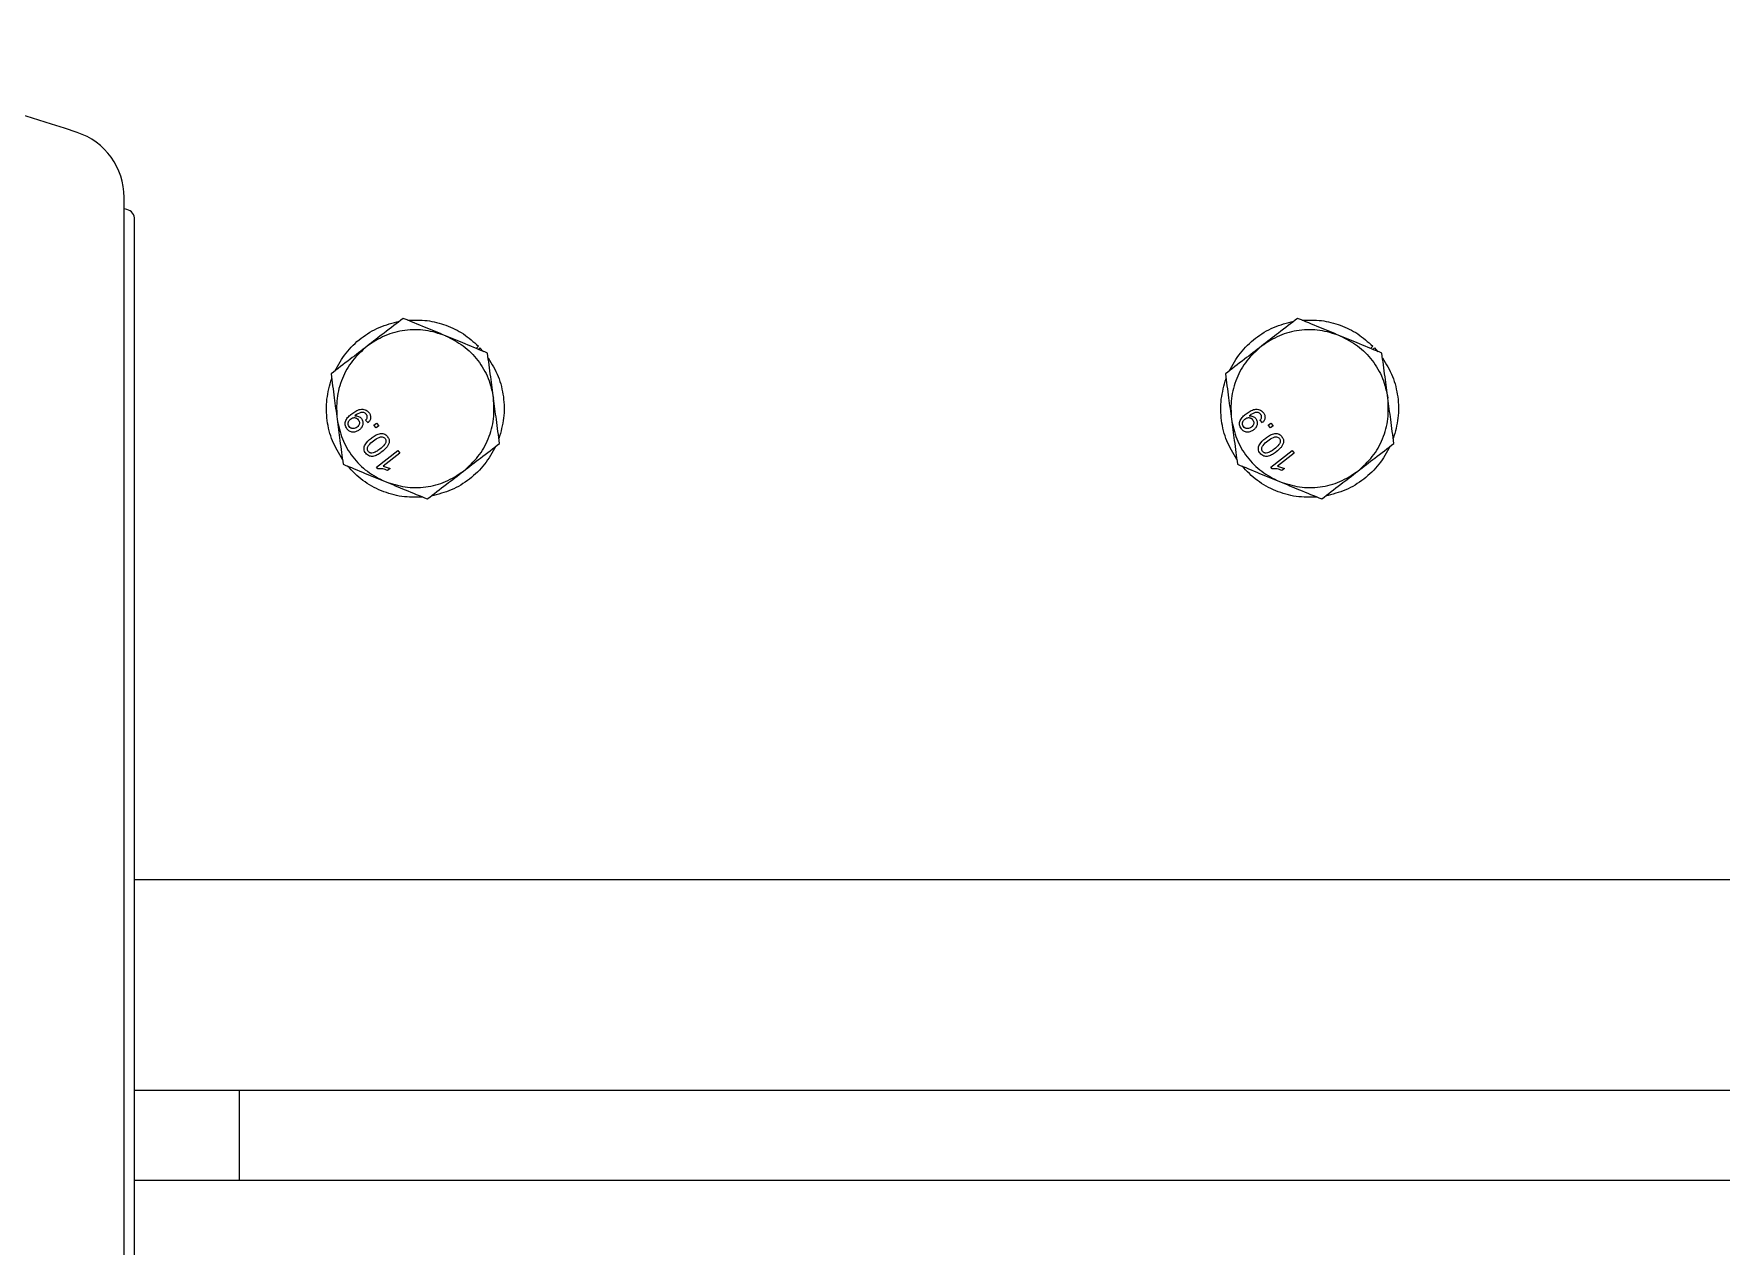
# Model space of a CAD drawing. Header units: millimetres. Extents: x 1293 to 41893, y 1011 to 26911.
# Drawn here: x 24060.2 to 24274, y 6718.1 to 6871.8 of the extents above; entities that cross this region are included whole.
import ezdxf

# ---------------------------------------------------------------- set-up
doc = ezdxf.new("R2010")
doc.units = ezdxf.units.MM
doc.header["$LTSCALE"] = 50
doc.layers.add('MAQUINAS', color=11, linetype='Continuous')

msp = doc.modelspace()

# ---------------------------------------------------------------- linework, layer by layer
at = {"color": 7, "linetype": 'Continuous', "lineweight": 25}
for p, q in [((24071.6141964, 6690.7755362), (24071.6141964, 6851.0273695)), ((24071.9592885, 6849.4995846), (24071.6141964, 6849.5920517)), ((24072.9475298, 6693.5912221), (24072.9475298, 6848.2116835)), ((25245.9106964, 6726.3929069), (24072.9475298, 6726.3929069))]:
    msp.add_line(p, q, dxfattribs=at)
for centre, radius, start, end in [((23965.659824, 6555.285004), 320, 71.790810503, 81.499941536), ((24062.9475298, 6851.0273695), 8.6666667, 0, 71.790810503), ((24071.6141964, 6848.2116835), 1.3333333, 360, 75)]:
    msp.add_arc(centre, radius, start, end, dxfattribs=at)
at = {"layer": 'MAQUINAS', "linetype": 'Continuous', "lineweight": 25}
for p, q in [((24116.511872, 6832.1604924), (24116.2335304, 6831.8753594)), ((24116.7077037, 6831.9575109), (24116.5144219, 6831.7595131)), ((24116.7077037, 6831.9575109), (24117.1562754, 6831.4510831)), ((24229.8452053, 6832.1604924), (24229.5668637, 6831.8753594)), ((24230.0410371, 6831.9575109), (24229.8477553, 6831.7595131)), ((24230.0410371, 6831.9575109), (24230.4896088, 6831.4510831)), ((24100.9084148, 6823.3819099), (24100.8433524, 6823.3292305)), ((24102.5204928, 6822.4594904), (24102.2179071, 6822.7806068)), ((24103.2620729, 6822.1438734), (24103.6099688, 6822.4116695)), ((24103.5298689, 6821.7959775), (24103.2620729, 6822.1438734)), ((24103.8777649, 6822.0637735), (24103.5298689, 6821.7959775)), ((24103.6099688, 6822.4116695), (24103.8777649, 6822.0637735)), ((24214.2417481, 6823.3819099), (24214.1766857, 6823.3292305)), ((24215.8538261, 6822.4594904), (24215.5512405, 6822.7806068)), ((24216.5954062, 6822.1438734), (24216.9433021, 6822.4116695)), ((24216.8632023, 6821.7959775), (24216.5954062, 6822.1438734)), ((24217.2110982, 6822.0637735), (24216.8632023, 6821.7959775)), ((24216.9433021, 6822.4116695), (24217.2110982, 6822.0637735)), ((24103.5743412, 6816.8439007), (24106.2879295, 6818.9327101)), ((24106.5557256, 6818.5848142), (24104.4411706, 6816.9571162)), ((24106.2879295, 6818.9327101), (24106.5557256, 6818.5848142)), ((24216.9076745, 6816.8439007), (24219.6212628, 6818.9327101)), ((24219.8890589, 6818.5848142), (24217.7745039, 6816.9571162)), ((24219.6212628, 6818.9327101), (24219.8890589, 6818.5848142)), ((24103.7467349, 6816.6199427), (24103.5743412, 6816.8439007)), ((24104.4411706, 6816.9571162), (24105.3232838, 6816.638869)), ((24105.3232838, 6816.638869), (24105.0025673, 6816.3919945)), ((24217.0800683, 6816.6199427), (24216.9076745, 6816.8439007)), ((24217.7745039, 6816.9571162), (24218.6566172, 6816.638869)), ((24218.6566172, 6816.638869), (24218.3359006, 6816.3919945)), ((24439.0654593, 6764.5102403), (24072.9475298, 6764.5102403)), ((24072.9475298, 6737.8435736), (24439.0654593, 6737.8435736))]:
    msp.add_line(p, q, dxfattribs=at)
for points in [[(24098.3140594, 6829.0155192), (24098.7493854, 6829.8004643), (24099.6200374, 6831.3703543), (24101.5859809, 6833.2381216), (24103.8945896, 6834.6607299), (24105.6349909, 6835.1007219), (24106.5051916, 6835.320718)], [(24107.5440525, 6835.4591029), (24108.3682267, 6835.4779544), (24110.0165751, 6835.5156573), (24112.4225248, 6834.8824811), (24114.6653131, 6833.8057237), (24115.8963524, 6832.7089028), (24116.511872, 6832.1604924)], [(24211.6473927, 6829.0155192), (24212.0827187, 6829.8004643), (24212.9533707, 6831.3703543), (24214.9193142, 6833.2381216), (24217.2279229, 6834.6607299), (24218.9683242, 6835.1007219), (24219.8385249, 6835.320718)], [(24220.8773859, 6835.4591029), (24221.7015601, 6835.4779544), (24223.3499084, 6835.5156573), (24225.7558581, 6834.8824811), (24227.9986464, 6833.8057237), (24229.2296857, 6832.7089028), (24229.8452053, 6832.1604924)], [(24112.3220667, 6833.4885383), (24111.4896335, 6833.7604705), (24109.824767, 6834.3043348), (24107.1756505, 6834.2561344), (24104.6062916, 6833.6091904), (24103.1418475, 6832.6484759), (24102.4096255, 6832.1681186)], [(24112.3220667, 6833.4885383), (24113.1041793, 6833.094594), (24114.6684046, 6832.3067055), (24116.5133539, 6830.4050475), (24117.879655, 6828.1349454), (24118.2410879, 6826.4211966), (24118.4218044, 6825.5643222)], [(24225.6554001, 6833.4885383), (24224.8229668, 6833.7604705), (24223.1581003, 6834.3043348), (24220.5089838, 6834.2561344), (24217.9396249, 6833.6091904), (24216.4751808, 6832.6484759), (24215.7429588, 6832.1681186)], [(24225.6554001, 6833.4885383), (24226.4375127, 6833.094594), (24228.0017379, 6832.3067055), (24229.8466873, 6830.4050475), (24231.2129883, 6828.1349454), (24231.5744212, 6826.4211966), (24231.7551377, 6825.5643222)], [(24102.4096255, 6832.1681186), (24101.7579087, 6831.5831763), (24100.4544751, 6830.4132918), (24099.1716596, 6828.0949894), (24098.4472501, 6825.5463873), (24098.5470313, 6823.7977843), (24098.5969218, 6822.9234828)], [(24117.7393563, 6830.6874862), (24118.2014756, 6829.9180103), (24119.1257143, 6828.3790584), (24119.7602764, 6825.7426178), (24119.837987, 6823.0319999), (24119.3488306, 6821.3047721), (24119.1042525, 6820.4411582)], [(24215.7429588, 6832.1681186), (24215.091242, 6831.5831763), (24213.7878085, 6830.4132918), (24212.504993, 6828.0949894), (24211.7805834, 6825.5463873), (24211.8803646, 6823.7977843), (24211.9302552, 6822.9234828)], [(24231.0726896, 6830.6874862), (24231.5348089, 6829.9180103), (24232.4590476, 6828.3790584), (24233.0936097, 6825.7426178), (24233.1713203, 6823.0319999), (24232.682164, 6821.3047721), (24232.4375858, 6820.4411582)], [(24099.2793699, 6817.8003188), (24098.8172506, 6818.5697947), (24097.8930119, 6820.1087466), (24097.2584498, 6822.7451872), (24097.1807392, 6825.4558051), (24097.6698956, 6827.1830329), (24097.9144737, 6828.0466468)], [(24212.6127033, 6817.8003188), (24212.1505839, 6818.5697947), (24211.2263453, 6820.1087466), (24210.5917831, 6822.7451872), (24210.5140725, 6825.4558051), (24211.0032289, 6827.1830329), (24211.2478071, 6828.0466468)], [(24114.6091007, 6816.3196864), (24115.2608175, 6816.9046287), (24116.5642511, 6818.0745132), (24117.8470666, 6820.3928156), (24118.5714761, 6822.9414177), (24118.4716949, 6824.6900207), (24118.4218044, 6825.5643222)], [(24227.9424341, 6816.3196864), (24228.5941508, 6816.9046287), (24229.8975844, 6818.0745132), (24231.1803999, 6820.3928156), (24231.9048094, 6822.9414177), (24231.8050283, 6824.6900207), (24231.7551377, 6825.5643222)], [(24098.5969218, 6822.9234828), (24098.7776383, 6822.0666084), (24099.1390712, 6820.3528596), (24100.5053723, 6818.0827576), (24102.3503216, 6816.1810995), (24103.9145469, 6815.393211), (24104.6966595, 6814.9992667)], [(24211.9302552, 6822.9234828), (24212.1109716, 6822.0666084), (24212.4724046, 6820.3528596), (24213.8387056, 6818.0827576), (24215.683655, 6816.1810995), (24217.2478802, 6815.393211), (24218.0299928, 6814.9992667)], [(24118.7046668, 6819.4722858), (24118.2693408, 6818.6873407), (24117.3986888, 6817.1174507), (24115.4327453, 6815.2496834), (24113.1241366, 6813.8270751), (24111.3837353, 6813.3870831), (24110.5135346, 6813.167087)], [(24232.0380002, 6819.4722858), (24231.6026741, 6818.6873407), (24230.7320221, 6817.1174507), (24228.7660786, 6815.2496834), (24226.45747, 6813.8270751), (24224.7170686, 6813.3870831), (24223.846868, 6813.167087)], [(24109.4746737, 6813.0287021), (24108.5772283, 6813.013233), (24106.7823376, 6812.9822947), (24104.181832, 6813.7509681), (24101.7955127, 6815.0389777), (24100.5442678, 6816.3262134), (24099.9186453, 6816.9698313)], [(24104.6966595, 6814.9992667), (24105.5290927, 6814.7273345), (24107.1939592, 6814.1834702), (24109.8430757, 6814.2316706), (24112.4124346, 6814.8786146), (24113.8768787, 6815.8393291), (24114.6091007, 6816.3196864)], [(24222.808007, 6813.0287021), (24221.9105616, 6813.013233), (24220.1156709, 6812.9822947), (24217.5151653, 6813.7509681), (24215.1288461, 6815.0389777), (24213.8776011, 6816.3262134), (24213.2519786, 6816.9698313)], [(24218.0299928, 6814.9992667), (24218.862426, 6814.7273345), (24220.5272925, 6814.1834702), (24223.1764091, 6814.2316706), (24225.745768, 6814.8786146), (24227.210212, 6815.8393291), (24227.9424341, 6816.3196864)]]:
    msp.add_open_spline(points, degree=3, dxfattribs=at)
for points, knots in [([(24106.9846738, 6835.6898038), (24106.1850121, 6835.0742569), (24104.6840637, 6833.9188882), (24103.1339048, 6832.7256392), (24102.4096255, 6832.1681186)], [0, 0, 0, 0, 0.5327709195, 1, 1, 1, 1]), ([(24112.3220667, 6833.4885383), (24111.4771001, 6833.8370223), (24109.6686367, 6834.5828748), (24107.9175838, 6835.3050499), (24106.9846738, 6835.6898038)], [0, 0, 0, 0, 0.4672290805, 1, 1, 1, 1]), ([(24220.3180071, 6835.6898038), (24219.5183454, 6835.0742569), (24218.017397, 6833.9188882), (24216.4672381, 6832.7256392), (24215.7429588, 6832.1681186)], [0, 0, 0, 0, 0.5327709195, 1, 1, 1, 1]), ([(24225.6554001, 6833.4885383), (24224.8104334, 6833.8370223), (24223.00197, 6834.5828748), (24221.2509171, 6835.3050499), (24220.3180071, 6835.6898038)], [0, 0, 0, 0, 0.4672290805, 1, 1, 1, 1]), ([(24117.6594597, 6831.2872728), (24116.7265497, 6831.6720267), (24114.9754968, 6832.3942018), (24113.1670334, 6833.1400543), (24112.3220667, 6833.4885383)], [0, 0, 0, 0, 0.5327709195, 1, 1, 1, 1]), ([(24230.992793, 6831.2872728), (24230.059883, 6831.6720267), (24228.3088301, 6832.3942018), (24226.5003667, 6833.1400543), (24225.6554001, 6833.4885383)], [0, 0, 0, 0, 0.5327709195, 1, 1, 1, 1]), ([(24102.4096255, 6832.1681186), (24101.6853461, 6831.610598), (24100.1351872, 6830.417349), (24098.6342388, 6829.2619803), (24097.8345772, 6828.6464334)], [0, 0, 0, 0, 0.4672290805, 1, 1, 1, 1]), ([(24118.4218044, 6825.5643222), (24118.301117, 6826.4703268), (24118.0428125, 6828.4094283), (24117.7927081, 6830.2869721), (24117.6594597, 6831.2872728)], [0, 0, 0, 0, 0.4672290805, 1, 1, 1, 1]), ([(24215.7429588, 6832.1681186), (24215.0186795, 6831.610598), (24213.4685206, 6830.417349), (24211.9675722, 6829.2619803), (24211.1679105, 6828.6464334)], [0, 0, 0, 0, 0.4672290805, 1, 1, 1, 1]), ([(24231.7551377, 6825.5643222), (24231.6344503, 6826.4703268), (24231.3761459, 6828.4094283), (24231.1260414, 6830.2869721), (24230.992793, 6831.2872728)], [0, 0, 0, 0, 0.4672290805, 1, 1, 1, 1]), ([(24097.8345772, 6828.6464334), (24097.9678256, 6827.6461327), (24098.21793, 6825.7685889), (24098.4762345, 6823.8294874), (24098.5969218, 6822.9234828)], [0, 0, 0, 0, 0.5327709195, 1, 1, 1, 1]), ([(24211.1679105, 6828.6464334), (24211.3011589, 6827.6461327), (24211.5512634, 6825.7685889), (24211.8095678, 6823.8294874), (24211.9302552, 6822.9234828)], [0, 0, 0, 0, 0.5327709195, 1, 1, 1, 1]), ([(24100.4575979, 6823.5863268), (24100.6239571, 6823.7076652), (24100.9561101, 6823.9499297), (24101.4402346, 6824.1572316), (24101.8544911, 6824.1905132), (24102.1595806, 6824.1258751), (24102.4344047, 6823.9774513), (24102.570961, 6823.8222986), (24102.6392678, 6823.7446896)], [0, 0, 0, 0, 0.2504849429, 0.5001185141, 0.6278991852, 0.7500923696, 0.8749936752, 1, 1, 1, 1]), ([(24102.3123533, 6823.5216115), (24102.2681431, 6823.5708589), (24102.1797599, 6823.6693124), (24101.9989499, 6823.7578979), (24101.8005542, 6823.7885902), (24101.4113828, 6823.7015085), (24101.1318693, 6823.5238985), (24100.9084148, 6823.3819099)], [0, 0, 0, 0, 0.1252073258, 0.2503100191, 0.3753386279, 0.5006201474, 1, 1, 1, 1]), ([(24102.6392678, 6823.7446896), (24102.7052506, 6823.6443329), (24102.8044701, 6823.4934246), (24102.8551539, 6823.2579146), (24102.8554992, 6823.0193216), (24102.7601944, 6822.7264964), (24102.6004774, 6822.548586), (24102.5204928, 6822.4594904)], [0, 0, 0, 0, 0.2498594906, 0.3757183909, 0.500481002, 0.7498462328, 1, 1, 1, 1]), ([(24119.184149, 6819.8413716), (24119.0509006, 6820.8416723), (24118.8007962, 6822.7192161), (24118.5424917, 6824.6583176), (24118.4218044, 6825.5643222)], [0, 0, 0, 0, 0.5327709195, 1, 1, 1, 1]), ([(24213.7909312, 6823.5863268), (24213.9572904, 6823.7076652), (24214.2894435, 6823.9499297), (24214.7735679, 6824.1572316), (24215.1878245, 6824.1905132), (24215.492914, 6824.1258751), (24215.767738, 6823.9774513), (24215.9042943, 6823.8222986), (24215.9726012, 6823.7446896)], [0, 0, 0, 0, 0.25048494292, 0.50011851407, 0.62789918517, 0.75009236964, 0.87499367523, 1, 1, 1, 1]), ([(24215.6456866, 6823.5216115), (24215.6014765, 6823.5708589), (24215.5130932, 6823.6693124), (24215.3322833, 6823.7578979), (24215.1338875, 6823.7885902), (24214.7447162, 6823.7015085), (24214.4652026, 6823.5238985), (24214.2417481, 6823.3819099)], [0, 0, 0, 0, 0.1252073258, 0.2503100191, 0.3753386279, 0.5006201474, 1, 1, 1, 1]), ([(24215.9726012, 6823.7446896), (24216.0385839, 6823.6443329), (24216.1378035, 6823.4934246), (24216.1884872, 6823.2579146), (24216.1888325, 6823.0193216), (24216.0935277, 6822.7264964), (24215.9338107, 6822.548586), (24215.8538261, 6822.4594904)], [0, 0, 0, 0, 0.2498594906, 0.3757183909, 0.500481002, 0.7498462328, 1, 1, 1, 1]), ([(24232.5174824, 6819.8413716), (24232.384234, 6820.8416723), (24232.1341295, 6822.7192161), (24231.8758251, 6824.6583176), (24231.7551377, 6825.5643222)], [0, 0, 0, 0, 0.5327709195, 1, 1, 1, 1]), ([(24098.5969218, 6822.9234828), (24098.7176092, 6822.0174782), (24098.9759136, 6820.0783767), (24099.2260181, 6818.2008329), (24099.3592665, 6817.2005322)], [0, 0, 0, 0, 0.4672290805, 1, 1, 1, 1]), ([(24099.8544864, 6821.6763927), (24099.8020686, 6821.7553281), (24099.6972487, 6821.9131751), (24099.6277934, 6822.1920575), (24099.6265417, 6822.4771385), (24099.7302179, 6822.8435918), (24100.0174568, 6823.2319178), (24100.3106325, 6823.4679878), (24100.4575979, 6823.5863268)], [0, 0, 0, 0, 0.1250635897, 0.2500895576, 0.3751100052, 0.5001693996, 0.7494409524, 1, 1, 1, 1]), ([(24101.3954107, 6821.5380448), (24101.2742131, 6821.4573089), (24101.0916162, 6821.3356717), (24100.8076547, 6821.2683376), (24100.5887395, 6821.2621613), (24100.3752803, 6821.3012671), (24100.1038816, 6821.410273), (24099.9544053, 6821.5697732), (24099.8544864, 6821.6763927)], [0, 0, 0, 0, 0.2498688585, 0.3764535287, 0.5003476657, 0.6272386366, 0.7508240847, 1, 1, 1, 1]), ([(24100.1265865, 6821.9706808), (24100.0776086, 6822.0488234), (24100.0044146, 6822.1656021), (24099.9847305, 6822.349377), (24100.0021269, 6822.4854202), (24100.0480138, 6822.6158914), (24100.1425752, 6822.7736215), (24100.2471417, 6822.8638333), (24100.3166162, 6822.9237705)], [0, 0, 0, 0, 0.2490168506, 0.3721383925, 0.4993654558, 0.6235619335, 0.7498926933, 1, 1, 1, 1]), ([(24101.1460966, 6821.9001674), (24101.0663467, 6821.8468117), (24100.9070568, 6821.7402407), (24100.6617456, 6821.7027963), (24100.4728352, 6821.7289189), (24100.2918831, 6821.7970085), (24100.1930869, 6821.9008108), (24100.1265865, 6821.9706808)], [0, 0, 0, 0, 0.2502503989, 0.4998417518, 0.6295762976, 0.7506653539, 1, 1, 1, 1]), ([(24100.3166162, 6822.9237705), (24100.3923669, 6822.974912), (24100.5069801, 6823.0522906), (24100.6838206, 6823.1006951), (24100.8215382, 6823.1072655), (24100.9553697, 6823.0835077), (24101.1254536, 6823.0136007), (24101.2188603, 6822.913), (24101.281338, 6822.8457104)], [0, 0, 0, 0, 0.2499764907, 0.3782221672, 0.5003423322, 0.6274524307, 0.7508110927, 1, 1, 1, 1]), ([(24100.8433524, 6823.3292305), (24100.9218517, 6823.3322915), (24101.0793436, 6823.3384328), (24101.3076344, 6823.2702766), (24101.5186618, 6823.1579411), (24101.6236578, 6823.0397104), (24101.6760384, 6822.9807273)], [0, 0, 0, 0, 0.2489431768, 0.4994502947, 0.7502849385, 1, 1, 1, 1]), ([(24101.281338, 6822.8457104), (24101.330882, 6822.7700318), (24101.4051128, 6822.6566443), (24101.4378337, 6822.4783108), (24101.4317412, 6822.343511), (24101.396569, 6822.2126825), (24101.3147632, 6822.051158), (24101.2134147, 6821.9604306), (24101.1460966, 6821.9001674)], [0, 0, 0, 0, 0.2495205461, 0.3738507837, 0.4998887841, 0.6240955932, 0.7503154422, 1, 1, 1, 1]), ([(24101.6760384, 6822.9807273), (24101.7148964, 6822.9240665), (24101.7925862, 6822.810783), (24101.8576736, 6822.6143987), (24101.8789355, 6822.4089162), (24101.8549786, 6822.2038815), (24101.7907287, 6822.0067042), (24101.6548764, 6821.7660225), (24101.4989884, 6821.6290526), (24101.3954107, 6821.5380448)], [0, 0, 0, 0, 0.1250740585, 0.2500636243, 0.3732612247, 0.5001992382, 0.6242961009, 0.7503685137, 1, 1, 1, 1]), ([(24102.2179071, 6822.7806068), (24102.2670108, 6822.8389696), (24102.3556922, 6822.944373), (24102.4219048, 6823.1070042), (24102.4301902, 6823.2380861), (24102.4110635, 6823.340281), (24102.3725336, 6823.4372931), (24102.3324125, 6823.4935066), (24102.3123533, 6823.5216115)], [0, 0, 0, 0, 0.2764767993, 0.4993179598, 0.6237184282, 0.7494961879, 0.8747561628, 1, 1, 1, 1]), ([(24211.9302552, 6822.9234828), (24212.0509425, 6822.0174782), (24212.309247, 6820.0783767), (24212.5593514, 6818.2008329), (24212.6925998, 6817.2005322)], [0, 0, 0, 0, 0.4672290805, 1, 1, 1, 1]), ([(24213.1878197, 6821.6763927), (24213.1354019, 6821.7553281), (24213.030582, 6821.9131751), (24212.9611268, 6822.1920575), (24212.9598751, 6822.4771385), (24213.0635513, 6822.8435918), (24213.3507901, 6823.2319178), (24213.6439658, 6823.4679878), (24213.7909312, 6823.5863268)], [0, 0, 0, 0, 0.1250635897, 0.25008955759, 0.37511000523, 0.50016939956, 0.74944095238, 1, 1, 1, 1]), ([(24214.728744, 6821.5380448), (24214.6075464, 6821.4573089), (24214.4249495, 6821.3356717), (24214.140988, 6821.2683376), (24213.9220728, 6821.2621613), (24213.7086137, 6821.3012671), (24213.4372149, 6821.410273), (24213.2877386, 6821.5697732), (24213.1878197, 6821.6763927)], [0, 0, 0, 0, 0.2498688585, 0.3764535287, 0.5003476657, 0.6272386366, 0.7508240847, 1, 1, 1, 1]), ([(24213.4599198, 6821.9706808), (24213.410942, 6822.0488234), (24213.3377479, 6822.1656021), (24213.3180638, 6822.349377), (24213.3354602, 6822.4854202), (24213.3813471, 6822.6158914), (24213.4759085, 6822.7736215), (24213.580475, 6822.8638333), (24213.6499495, 6822.9237705)], [0, 0, 0, 0, 0.2490168506, 0.3721383925, 0.4993654558, 0.6235619335, 0.7498926933, 1, 1, 1, 1]), ([(24214.4794299, 6821.9001674), (24214.39968, 6821.8468117), (24214.2403902, 6821.7402407), (24213.9950789, 6821.7027963), (24213.8061685, 6821.7289189), (24213.6252164, 6821.7970085), (24213.5264202, 6821.9008108), (24213.4599198, 6821.9706808)], [0, 0, 0, 0, 0.2502503989, 0.4998417518, 0.6295762977, 0.7506653539, 1, 1, 1, 1]), ([(24213.6499495, 6822.9237705), (24213.7257003, 6822.974912), (24213.8403135, 6823.0522906), (24214.017154, 6823.1006951), (24214.1548716, 6823.1072655), (24214.2887031, 6823.0835077), (24214.4587869, 6823.0136007), (24214.5521936, 6822.913), (24214.6146713, 6822.8457104)], [0, 0, 0, 0, 0.24997649069, 0.37822216719, 0.50034233219, 0.62745243071, 0.75081109269, 1, 1, 1, 1]), ([(24214.1766857, 6823.3292305), (24214.2551851, 6823.3322915), (24214.4126769, 6823.3384328), (24214.6409677, 6823.2702766), (24214.8519952, 6823.1579411), (24214.9569912, 6823.0397104), (24215.0093718, 6822.9807273)], [0, 0, 0, 0, 0.2489431768, 0.4994502947, 0.7502849385, 1, 1, 1, 1]), ([(24214.6146713, 6822.8457104), (24214.6642154, 6822.7700318), (24214.7384461, 6822.6566443), (24214.771167, 6822.4783108), (24214.7650745, 6822.343511), (24214.7299023, 6822.2126825), (24214.6480966, 6822.051158), (24214.546748, 6821.9604306), (24214.4794299, 6821.9001674)], [0, 0, 0, 0, 0.2495205461, 0.3738507838, 0.4998887841, 0.6240955932, 0.7503154422, 1, 1, 1, 1]), ([(24215.0093718, 6822.9807273), (24215.0482298, 6822.9240665), (24215.1259195, 6822.810783), (24215.1910069, 6822.6143987), (24215.2122688, 6822.4089162), (24215.188312, 6822.2038815), (24215.124062, 6822.0067042), (24214.9882098, 6821.7660225), (24214.8323218, 6821.6290526), (24214.728744, 6821.5380448)], [0, 0, 0, 0, 0.1250740585, 0.2500636243, 0.3732612247, 0.5001992382, 0.6242961009, 0.7503685137, 1, 1, 1, 1]), ([(24215.5512405, 6822.7806068), (24215.6003442, 6822.8389696), (24215.6890256, 6822.944373), (24215.7552382, 6823.1070042), (24215.7635235, 6823.2380861), (24215.7443968, 6823.340281), (24215.7058669, 6823.4372931), (24215.6657458, 6823.4935066), (24215.6456866, 6823.5216115)], [0, 0, 0, 0, 0.2764767993, 0.4993179598, 0.6237184282, 0.7494961879, 0.8747561628, 1, 1, 1, 1]), ([(24102.2353609, 6818.5833804), (24102.1811531, 6818.6640423), (24102.072782, 6818.8252998), (24101.9989722, 6819.1119458), (24102.0226856, 6819.4066448), (24102.2702161, 6819.9383729), (24102.6431396, 6820.2570741), (24102.9411468, 6820.5117516)], [0, 0, 0, 0, 0.12537334802, 0.25064373861, 0.37569751501, 0.50111317472, 1, 1, 1, 1]), ([(24102.5513962, 6818.8205918), (24102.5138867, 6818.880151), (24102.4388695, 6818.9992668), (24102.4275974, 6819.2145448), (24102.4791837, 6819.4194139), (24102.7114853, 6819.7721304), (24102.9872641, 6819.9893044), (24103.2078557, 6820.1630188)], [0, 0, 0, 0, 0.1247447425, 0.2494837578, 0.3744708184, 0.4996480989, 1, 1, 1, 1]), ([(24102.9411468, 6820.5117516), (24103.0976144, 6820.6257292), (24103.4101722, 6820.8534094), (24103.85755, 6821.0567402), (24104.243746, 6821.1105146), (24104.5347481, 6821.0640973), (24104.7931743, 6820.9190797), (24104.9201771, 6820.7723858), (24104.9837387, 6820.6989694)], [0, 0, 0, 0, 0.2504758129, 0.5003473544, 0.6257683408, 0.7501761831, 0.8749696966, 1, 1, 1, 1]), ([(24103.2078557, 6820.1630188), (24103.4314999, 6820.3309182), (24103.7111002, 6820.5408262), (24104.1096408, 6820.6781558), (24104.3202743, 6820.6734508), (24104.5251526, 6820.6100584), (24104.6221531, 6820.5086402), (24104.6706324, 6820.4579529)], [0, 0, 0, 0, 0.5004095025, 0.6256126137, 0.7505796735, 0.875343692, 1, 1, 1, 1]), ([(24104.6706324, 6820.4579529), (24104.7076031, 6820.3982081), (24104.7815649, 6820.2786856), (24104.7887987, 6820.0642105), (24104.7409627, 6819.8590345), (24104.5048182, 6819.5093321), (24104.2305881, 6819.2926473), (24104.0112439, 6819.119331)], [0, 0, 0, 0, 0.1246963828, 0.2494616582, 0.3744323466, 0.4996371137, 1, 1, 1, 1]), ([(24105.1888242, 6819.891604), (24105.1442187, 6819.7776771), (24105.0549425, 6819.5496573), (24104.7496419, 6819.1624744), (24104.467925, 6818.9283462), (24104.2801272, 6818.7722719)], [0, 0, 0, 0, 0.249753552, 0.499871473, 1, 1, 1, 1]), ([(24104.9837387, 6820.6989694), (24105.0627206, 6820.5770066), (24105.1813447, 6820.3938289), (24105.2127607, 6820.1412171), (24105.2089127, 6819.9975975), (24105.1955203, 6819.9269347), (24105.1888242, 6819.891604)], [0, 0, 0, 0, 0.4987953461, 0.7491482596, 0.8745764119, 1, 1, 1, 1]), ([(24114.6091007, 6816.3196864), (24115.3333801, 6816.877207), (24116.883539, 6818.070456), (24118.3844874, 6819.2258247), (24119.184149, 6819.8413716)], [0, 0, 0, 0, 0.4672290805, 1, 1, 1, 1]), ([(24215.5686942, 6818.5833804), (24215.5144864, 6818.6640423), (24215.4061154, 6818.8252998), (24215.3323055, 6819.1119458), (24215.356019, 6819.4066448), (24215.6035494, 6819.9383729), (24215.9764729, 6820.2570741), (24216.2744801, 6820.5117516)], [0, 0, 0, 0, 0.125373348, 0.2506437386, 0.375697515, 0.5011131747, 1, 1, 1, 1]), ([(24215.8847295, 6818.8205918), (24215.8472201, 6818.880151), (24215.7722029, 6818.9992668), (24215.7609307, 6819.2145448), (24215.8125171, 6819.4194139), (24216.0448186, 6819.7721304), (24216.3205975, 6819.9893044), (24216.541189, 6820.1630188)], [0, 0, 0, 0, 0.1247447425, 0.2494837578, 0.3744708184, 0.4996480989, 1, 1, 1, 1]), ([(24216.2744801, 6820.5117516), (24216.4309478, 6820.6257292), (24216.7435055, 6820.8534094), (24217.1908834, 6821.0567402), (24217.5770793, 6821.1105146), (24217.8680814, 6821.0640973), (24218.1265077, 6820.9190797), (24218.2535105, 6820.7723858), (24218.3170721, 6820.6989694)], [0, 0, 0, 0, 0.2504758129, 0.5003473544, 0.6257683408, 0.7501761831, 0.8749696966, 1, 1, 1, 1]), ([(24216.541189, 6820.1630188), (24216.7648332, 6820.3309182), (24217.0444335, 6820.5408262), (24217.4429741, 6820.6781558), (24217.6536077, 6820.6734508), (24217.8584859, 6820.6100584), (24217.9554864, 6820.5086402), (24218.0039657, 6820.4579529)], [0, 0, 0, 0, 0.5004095025, 0.6256126137, 0.7505796735, 0.875343692, 1, 1, 1, 1]), ([(24218.0039657, 6820.4579529), (24218.0409364, 6820.3982081), (24218.1148983, 6820.2786856), (24218.122132, 6820.0642105), (24218.0742961, 6819.8590345), (24217.8381516, 6819.5093321), (24217.5639214, 6819.2926473), (24217.3445772, 6819.119331)], [0, 0, 0, 0, 0.1246963828, 0.2494616582, 0.3744323466, 0.4996371137, 1, 1, 1, 1]), ([(24218.5221575, 6819.891604), (24218.477552, 6819.7776771), (24218.3882759, 6819.5496573), (24218.0829752, 6819.1624744), (24217.8012583, 6818.9283462), (24217.6134605, 6818.7722719)], [0, 0, 0, 0, 0.249753552, 0.499871473, 1, 1, 1, 1]), ([(24218.3170721, 6820.6989694), (24218.396054, 6820.5770066), (24218.514678, 6820.3938289), (24218.546094, 6820.1412171), (24218.542246, 6819.9975975), (24218.5288536, 6819.9269347), (24218.5221575, 6819.891604)], [0, 0, 0, 0, 0.4987953461, 0.7491482596, 0.8745764119, 1, 1, 1, 1]), ([(24227.9424341, 6816.3196864), (24228.6667134, 6816.877207), (24230.2168723, 6818.070456), (24231.7178207, 6819.2258247), (24232.5174824, 6819.8413716)], [0, 0, 0, 0, 0.4672290805, 1, 1, 1, 1]), ([(24104.2801272, 6818.7722719), (24104.1234622, 6818.6582955), (24103.8105188, 6818.4306238), (24103.3591612, 6818.2241544), (24102.9716419, 6818.1722432), (24102.6814684, 6818.2215426), (24102.4264075, 6818.3633636), (24102.2990852, 6818.509993), (24102.2353609, 6818.5833804)], [0, 0, 0, 0, 0.2504817087, 0.50034559577, 0.63170490566, 0.75022113881, 0.87498669951, 1, 1, 1, 1]), ([(24103.0151415, 6818.6027533), (24102.9706447, 6818.6043631), (24102.8816798, 6818.6075818), (24102.7536654, 6818.6489812), (24102.6386208, 6818.7193844), (24102.5804746, 6818.7868519), (24102.5513962, 6818.8205918)], [0, 0, 0, 0, 0.2501584562, 0.5001555724, 0.7500324303, 1, 1, 1, 1]), ([(24104.0112439, 6819.119331), (24103.8585047, 6819.008121), (24103.6294092, 6818.8413156), (24103.2937282, 6818.6604389), (24103.1079222, 6818.6219649), (24103.0151415, 6818.6027533)], [0, 0, 0, 0, 0.5003723119, 0.7505151407, 1, 1, 1, 1]), ([(24217.6134605, 6818.7722719), (24217.4567956, 6818.6582955), (24217.1438522, 6818.4306238), (24216.6924945, 6818.2241544), (24216.3049752, 6818.1722432), (24216.0148017, 6818.2215426), (24215.7597408, 6818.3633636), (24215.6324185, 6818.509993), (24215.5686942, 6818.5833804)], [0, 0, 0, 0, 0.2504817087, 0.50034559577, 0.63170490567, 0.75022113881, 0.87498669951, 1, 1, 1, 1]), ([(24216.3484749, 6818.6027533), (24216.303978, 6818.6043631), (24216.2150131, 6818.6075818), (24216.0869988, 6818.6489812), (24215.9719542, 6818.7193844), (24215.9138079, 6818.7868519), (24215.8847295, 6818.8205918)], [0, 0, 0, 0, 0.2501584562, 0.5001555724, 0.7500324303, 1, 1, 1, 1]), ([(24217.3445772, 6819.119331), (24217.1918381, 6819.008121), (24216.9627425, 6818.8413156), (24216.6270616, 6818.6604389), (24216.4412555, 6818.6219649), (24216.3484749, 6818.6027533)], [0, 0, 0, 0, 0.5003723119, 0.7505151407, 1, 1, 1, 1]), ([(24099.3592665, 6817.2005322), (24100.2921765, 6816.8157783), (24102.0432294, 6816.0936032), (24103.8516928, 6815.3477507), (24104.6966595, 6814.9992667)], [0, 0, 0, 0, 0.5327709195, 1, 1, 1, 1]), ([(24105.0025673, 6816.3919945), (24104.8016876, 6816.4785417), (24104.4006227, 6816.651337), (24103.9644458, 6816.6303954), (24103.7467349, 6816.6199427)], [0, 0, 0, 0, 0.5008657323, 1, 1, 1, 1]), ([(24110.0340524, 6812.7980012), (24110.8337141, 6813.4135481), (24112.3346625, 6814.5689168), (24113.8848214, 6815.7621658), (24114.6091007, 6816.3196864)], [0, 0, 0, 0, 0.5327709195, 1, 1, 1, 1]), ([(24212.6925998, 6817.2005322), (24213.6255099, 6816.8157783), (24215.3765627, 6816.0936032), (24217.1850261, 6815.3477507), (24218.0299928, 6814.9992667)], [0, 0, 0, 0, 0.5327709195, 1, 1, 1, 1]), ([(24218.3359006, 6816.3919945), (24218.135021, 6816.4785417), (24217.7339561, 6816.651337), (24217.2977791, 6816.6303954), (24217.0800683, 6816.6199427)], [0, 0, 0, 0, 0.50086573232, 1, 1, 1, 1]), ([(24223.3673858, 6812.7980012), (24224.1670474, 6813.4135481), (24225.6679958, 6814.5689168), (24227.2181547, 6815.7621658), (24227.9424341, 6816.3196864)], [0, 0, 0, 0, 0.5327709195, 1, 1, 1, 1]), ([(24104.6966595, 6814.9992667), (24105.5416261, 6814.6507827), (24107.3500895, 6813.9049302), (24109.1011424, 6813.1827551), (24110.0340524, 6812.7980012)], [0, 0, 0, 0, 0.4672290805, 1, 1, 1, 1]), ([(24218.0299928, 6814.9992667), (24218.8749595, 6814.6507827), (24220.6834229, 6813.9049302), (24222.4344757, 6813.1827551), (24223.3673858, 6812.7980012)], [0, 0, 0, 0, 0.4672290805, 1, 1, 1, 1]), ([(24086.1760298, 6737.8435736), (24086.1760298, 6737.7822532), (24086.1760298, 6737.6596124), (24086.1760298, 6736.6728079), (24086.1760298, 6735.1055394), (24086.1760298, 6732.9350427), (24086.1760298, 6730.1357156), (24086.1760298, 6727.9262409), (24086.1760298, 6726.5205093), (24086.1760298, 6726.3929069)], [0, 0, 0, 0, 0.1639388538, 0.3278777076, 0.4918165614, 0.6557554153, 0.8196942691, 0.9836331229, 1, 1, 1, 1])]:
    msp.add_open_spline(points, degree=3, knots=knots, dxfattribs=at)

doc.saveas('drawing.dxf')
